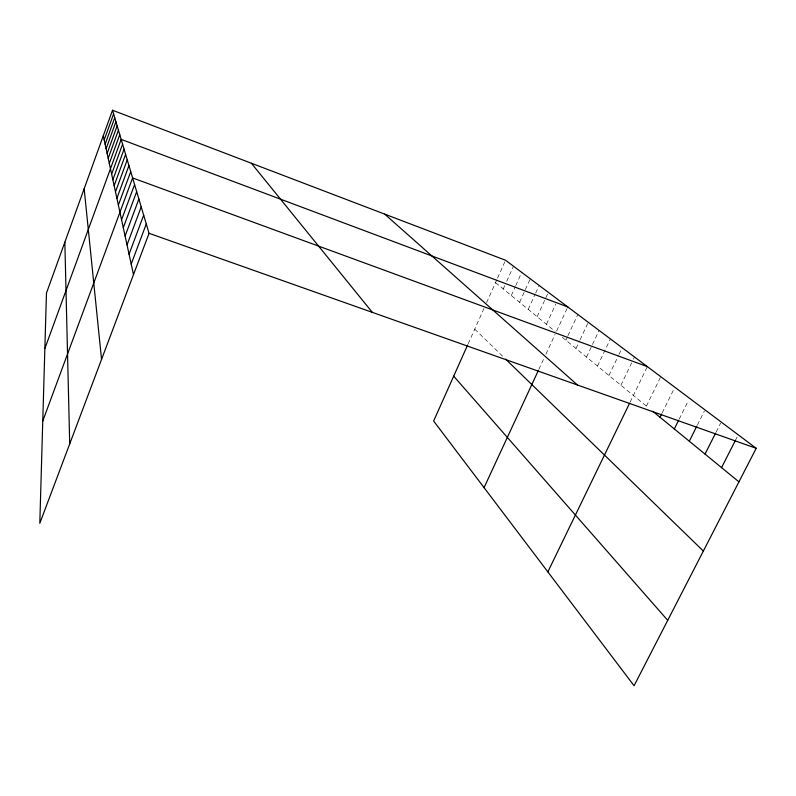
<?xml version="1.0" encoding="UTF-8"?>
<svg xmlns="http://www.w3.org/2000/svg" width="796" height="796" viewBox="0 0 796 796"><rect width="100%" height="100%" fill="white"/><g stroke="black" fill="none" stroke-linecap="round" stroke-linejoin="round"><path stroke-width="0.6" stroke-dasharray="3.98 2.98" d="M468.177 343.782L484.097 308.191M486.575 302.649L497.042 279.267M497.54 278.152L505.55 260.242M503.271 288.958L504.734 285.714M506.684 281.376L513.5 266.202M511.291 295.515L515.271 286.709M515.768 285.605L521.738 272.381M519.589 302.321L530.275 278.789M528.206 309.375L535.161 294.132M535.658 293.047L539.131 285.436M537.151 316.689L548.325 292.331M546.444 324.29L555.797 304.002M538.862 369.394L543.907 358.499M545.937 354.13L555.081 334.4M556.613 331.096L567.299 308.042M565.847 340.171L567.409 336.817M567.926 335.703L577.826 314.47M575.976 348.469L579.558 340.827M580.065 339.743L588.254 322.29M586.523 357.096L599.099 330.43M597.507 366.09L610.403 338.907M608.95 375.453L618.482 355.504M619.009 354.399L622.193 347.752M620.89 385.234L632.919 360.24M633.447 359.145L634.492 356.976M630.124 402.119L647.337 366.618M646.402 406.109L660.76 376.687M662.232 412.816L673.724 389.463M679.217 419.104L688.45 400.468M697.415 425.004L704.44 410.945M716.181 431.979L720.649 423.144M735.464 440.288L737.136 437.014M495.54 282.63L555.22 331.484M562.304 337.275L648.223 407.592M474.734 329.136L503.928 357.474"/><path stroke-width="1.19" d="M112.515 110.246L46.467 293.087L39.8 523.32L149.051 233.308L112.515 110.246L505.55 260.242L756.2 448.297L634.074 685.754L433.621 421.024L467.67 344.917M104.186 139.927L113.599 113.918M105.132 144.255L114.733 117.728M106.107 148.743L115.918 121.708M107.132 153.429L117.141 125.848M108.196 158.314L118.425 130.166M109.301 163.409L119.768 134.673M44.865 348.548L121.161 139.39L567.807 306.948M111.629 174.125L122.584 144.166M112.863 179.767L124.067 149.15M114.146 185.667L125.619 154.374M115.49 191.836L127.241 159.847M116.903 198.313L128.942 165.588M118.375 205.109L130.733 171.618M42.765 421.024L132.614 177.946L647.337 366.618M121.569 219.766L134.594 184.612M123.29 227.686L136.683 191.637M125.111 236.034L138.882 199.05M127.032 244.86L141.21 206.88M129.061 254.193L143.668 215.169M131.211 264.083L146.275 223.965M484.058 487.63L538.355 370.468M547.857 571.886L629.586 403.224M660.033 417.273L661.685 413.93M674.321 428.964L678.67 420.198M689.306 441.223L696.868 426.089M705.027 454.088L715.624 433.084M721.554 467.62L735.464 440.288M149.051 233.308L756.2 448.297M652.76 411.313L738.937 481.849M384.677 214.114L577.508 385.025M505.55 359.046L703.356 551.041M453.68 376.18L667.715 620.343M251.357 163.23L372.339 312.37M103.291 135.778L133.499 274.59M84.157 188.742L101.55 359.404M64.844 242.213L69.71 443.929"/></g></svg>
